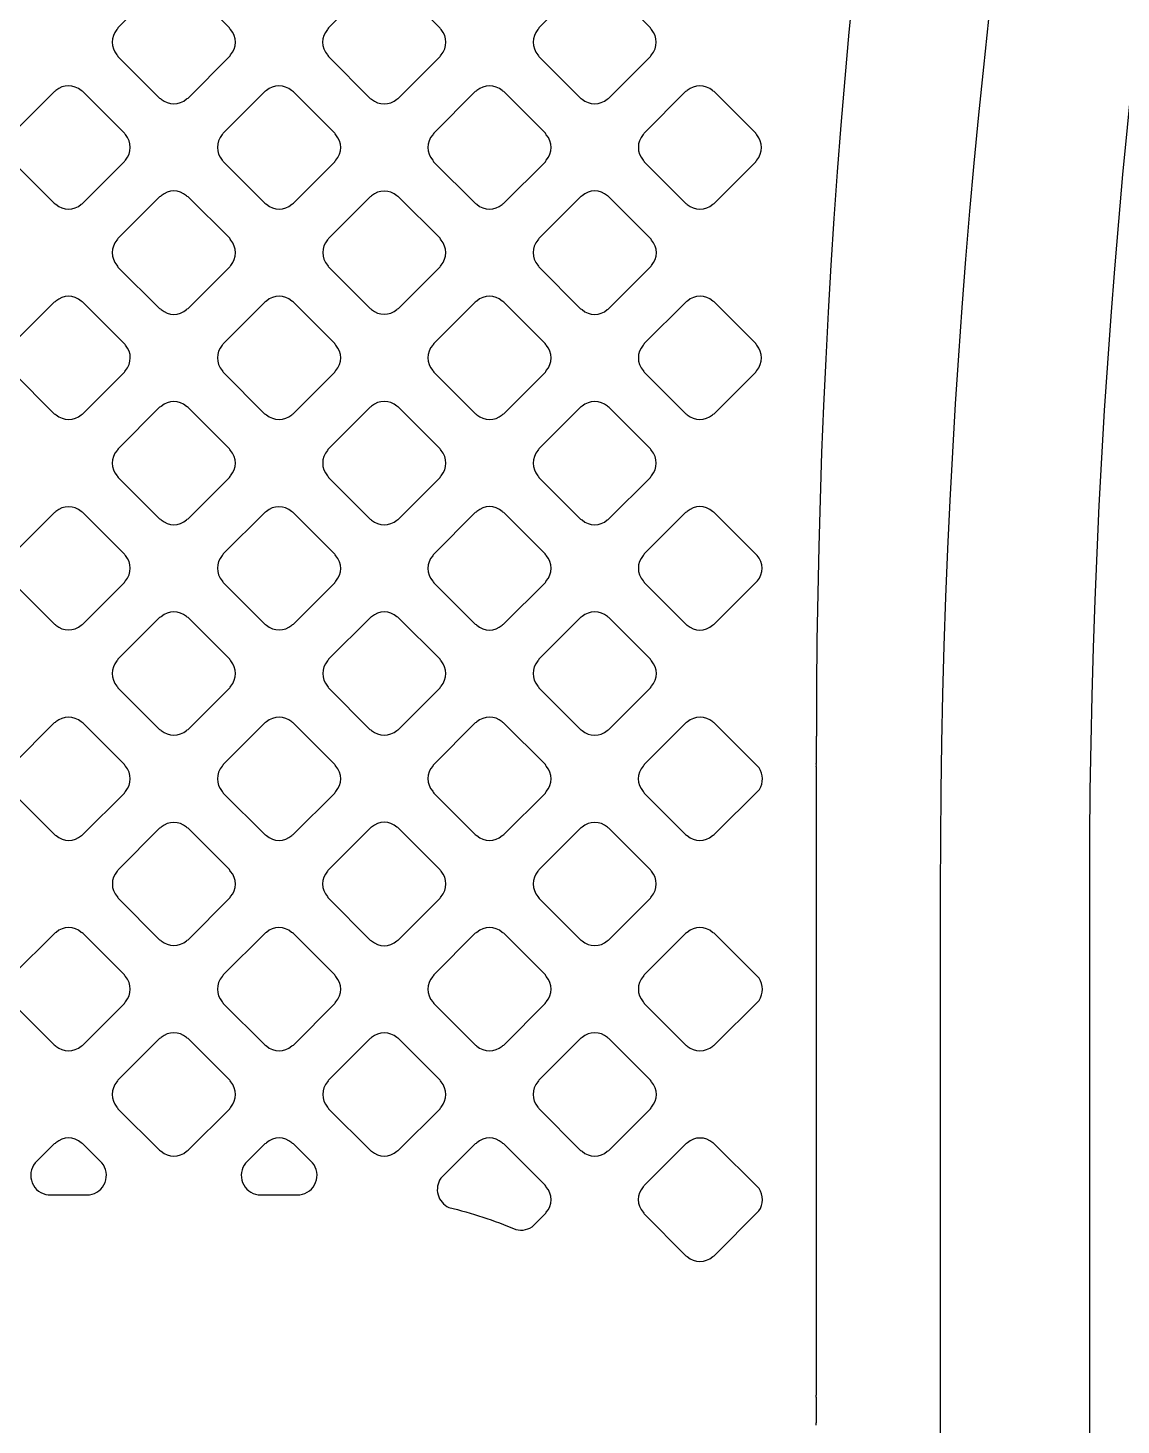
# Model space of a CAD drawing. Extents: x 3811 to 4077, y -444 to -307.
# Drawn here: x 3956.076 to 3957.196, y -390.507 to -389.076 of the extents above; entities that cross this region are included whole.
import ezdxf

# ---------------------------------------------------------------- set-up
doc = ezdxf.new("R2010")
doc.units = 0
doc.layers.add('gbr-dxf', color=7, linetype='Continuous')

msp = doc.modelspace()

# ---------------------------------------------------------------- linework, layer by layer
at = {"layer": 'gbr-dxf'}
msp.add_line((3956.8834, -390.4782), (3956.8834, -390.5045), dxfattribs=at)
at = {"layer": 'gbr-dxf', "linetype": 'Continuous'}
for points in [[(3960.455, -383.4083), (3959.4666, -384.3966), (3959.4663, -384.397, 0.198813), (3957.1633, -389.9545, -0.009943), (3957.1633, -389.9572), (3957.1633, -393.1825, -0.034985), (3957.1633, -393.1827, 0.107213), (3957.1654, -393.1909, -0.065073), (3957.1656, -393.1915, -0.123869), (3957.1762, -393.2336), (3957.1763, -393.2336), (3957.1763, -393.767), (3956.9985, -393.767), (3956.9985, -393.5033, -0.009209), (3956.9984, -393.5003), (3956.9984, -393.2336, -0.135021), (3957.0109, -393.1881), (3957.0109, -389.96, -0.009965), (3957.0109, -389.9572, -0.198905), (3959.3585, -384.2892), (3959.3589, -384.2889), (3960.3472, -383.3006)], [(3959.9891, -383.4787), (3959.5584, -383.9095), (3959.558, -383.9098), (3959.2689, -384.199), (3959.2321, -384.2358), (3959.232, -384.2358), (3959.1577, -384.3102), (3959.1576, -384.3102), (3959.1576, -384.3102, 0.198909), (3956.8837, -389.7997, -0.020503), (3956.8836, -389.8017), (3956.8836, -389.8291)], [(3956.8836, -389.8323), (3956.8836, -389.9106, -0.014505), (3956.8836, -389.9119), (3956.8834, -389.9562, -0.012135), (3956.8834, -389.9572), (3956.8834, -390.476)]]:
    msp.add_lwpolyline(points, format="xyb", dxfattribs=at)
for points in [[(3956.1674, -389.1033, -0.095883), (3956.1684, -389.1049), (3956.211, -389.1476, -0.099711), (3956.2127, -389.1486, 0.379299), (3956.2387, -389.1485, -0.096625), (3956.2403, -389.1476), (3956.2828, -389.1051, -0.096111), (3956.2837, -389.1035, 0.3795), (3956.2838, -389.0775, -0.10828), (3956.2827, -389.0756), (3956.2403, -389.0332, -0.104173), (3956.2385, -389.0322, 0.378611), (3956.2126, -389.0322, -0.095166), (3956.211, -389.0332), (3956.1684, -389.0758, -0.095602), (3956.1674, -389.0774, 0.378386)], [(3956.383, -389.1034, -0.095973), (3956.3839, -389.105), (3956.4268, -389.1479, -0.083134), (3956.4282, -389.1487, 0.37981), (3956.4541, -389.1487, -0.096625), (3956.4558, -389.1478), (3956.4984, -389.1051, -0.096111), (3956.4994, -389.1034, 0.379859), (3956.4994, -389.0775, -0.09253), (3956.4985, -389.0759), (3956.4557, -389.0331, -0.088334), (3956.4542, -389.0322, 0.379731), (3956.4282, -389.0322, -0.096458), (3956.4266, -389.0332), (3956.3839, -389.0758, -0.096627), (3956.383, -389.0774, 0.379682)], [(3956.5986, -389.1034, -0.107803), (3956.5996, -389.1052), (3956.6421, -389.1476, -0.095895), (3956.6437, -389.1486, 0.378952), (3956.6696, -389.1486, -0.09601), (3956.6713, -389.1477), (3956.7139, -389.1051, -0.096328), (3956.7148, -389.1034, 0.37947), (3956.7148, -389.0775, -0.096723), (3956.7138, -389.0758), (3956.6713, -389.0333, -0.092564), (3956.6697, -389.0323, 0.379731), (3956.6437, -389.0323, -0.096625), (3956.6421, -389.0333), (3956.5996, -389.0758, -0.096111), (3956.5986, -389.0774, 0.379308)], [(3956.0596, -389.2111, -0.095883), (3956.0606, -389.2128), (3956.1032, -389.2554, -0.099711), (3956.1049, -389.2564, 0.379299), (3956.1308, -389.2564, -0.096625), (3956.1325, -389.2554), (3956.1751, -389.2127, -0.096111), (3956.1761, -389.2111, 0.379357), (3956.1761, -389.1851, -0.092315), (3956.1752, -389.1836), (3956.1326, -389.141, -0.104677), (3956.1308, -389.14, 0.378784), (3956.1049, -389.1399, -0.095154), (3956.1033, -389.1409), (3956.0606, -389.1836, -0.095394), (3956.0596, -389.1852, 0.378386)], [(3956.2752, -389.2111, -0.096117), (3956.2762, -389.2127), (3956.3189, -389.2554, -0.099711), (3956.3206, -389.2564, 0.37889), (3956.3465, -389.2564, -0.096259), (3956.3481, -389.2554), (3956.3906, -389.2129, -0.096539), (3956.3916, -389.2113, 0.379249), (3956.3916, -389.1853, -0.108195), (3956.3905, -389.1834), (3956.3481, -389.1411, -0.10442), (3956.3463, -389.14, 0.379731), (3956.3204, -389.14, -0.096458), (3956.3187, -389.141), (3956.2762, -389.1835, -0.096627), (3956.2752, -389.1851, 0.379451)], [(3956.4908, -389.2112, -0.09601), (3956.4917, -389.2128), (3956.5345, -389.2556, -0.08335), (3956.5359, -389.2564, 0.378952), (3956.5618, -389.2565, -0.09601), (3956.5634, -389.2555), (3956.6062, -389.2128, -0.096227), (3956.6071, -389.2111, 0.37947), (3956.6071, -389.1852, -0.09253), (3956.6062, -389.1836), (3956.5635, -389.1409, -0.088207), (3956.562, -389.14, 0.379731), (3956.536, -389.14, -0.096625), (3956.5344, -389.141), (3956.4918, -389.1836, -0.096111), (3956.4908, -389.1852, 0.379308)], [(3956.7063, -389.1851, 0.37889), (3956.7063, -389.2111, -0.107475), (3956.7073, -389.2129), (3956.7499, -389.2555, -0.095895), (3956.7515, -389.2565, 0.379201), (3956.7775, -389.2564, -0.096625), (3956.7791, -389.2555), (3956.8217, -389.2129, -0.096111), (3956.8226, -389.2113, 0.379859), (3956.8226, -389.1853, -0.096458), (3956.8217, -389.1836), (3956.779, -389.141, -0.092623), (3956.7774, -389.14, 0.3795), (3956.7514, -389.14, -0.096259), (3956.7498, -389.141), (3956.7073, -389.1835, -0.095895)], [(3956.1674, -389.3189, -0.10047), (3956.1684, -389.3207), (3956.2109, -389.3631, -0.104311), (3956.2127, -389.3642, 0.379308), (3956.2387, -389.3642, -0.095968), (3956.2403, -389.3632), (3956.2829, -389.3206, -0.096328), (3956.2839, -389.319, 0.379), (3956.2839, -389.293, -0.104256), (3956.2829, -389.2912), (3956.2403, -389.2487, -0.10077), (3956.2386, -389.2477, 0.37947), (3956.2127, -389.2477, -0.096458), (3956.211, -389.2487), (3956.1684, -389.2913, -0.096627), (3956.1674, -389.293, 0.379682)], [(3956.3831, -389.3189, -0.100082), (3956.3841, -389.3206), (3956.4267, -389.3632, -0.087645), (3956.4282, -389.3641, 0.378731), (3956.4541, -389.3642, -0.09601), (3956.4557, -389.3632), (3956.4983, -389.3206, -0.096328), (3956.4993, -389.3189, 0.37947), (3956.4993, -389.293, -0.104765), (3956.4983, -389.2912), (3956.4559, -389.2488, -0.100824), (3956.4542, -389.2478, 0.379731), (3956.4282, -389.2478, -0.096475), (3956.4266, -389.2488), (3956.3841, -389.2913, -0.096627), (3956.3831, -389.2929, 0.379451)], [(3956.5985, -389.293, 0.37889), (3956.5985, -389.3189, -0.096265), (3956.5994, -389.3205), (3956.6423, -389.3634, -0.083168), (3956.6437, -389.3643, 0.379201), (3956.6696, -389.3643, -0.096625), (3956.6713, -389.3633), (3956.714, -389.3206, -0.096111), (3956.7149, -389.319, 0.379859), (3956.7149, -389.293, -0.09253), (3956.714, -389.2914), (3956.6712, -389.2486, -0.088202), (3956.6697, -389.2477, 0.3795), (3956.6437, -389.2477, -0.096259), (3956.6421, -389.2487), (3956.5994, -389.2913, -0.095895)], [(3956.0597, -389.4267, -0.100032), (3956.0607, -389.4284), (3956.1032, -389.4709, -0.103887), (3956.105, -389.4719, 0.379308), (3956.1309, -389.4719, -0.095968), (3956.1326, -389.4709), (3956.1752, -389.4284, -0.096328), (3956.1761, -389.4267, 0.379), (3956.1762, -389.4008, -0.08785), (3956.1752, -389.3993), (3956.1325, -389.3566, -0.10077), (3956.1308, -389.3556, 0.37947), (3956.1048, -389.3556, -0.096458), (3956.1032, -389.3566), (3956.0607, -389.399, -0.096627), (3956.0597, -389.4007, 0.379682)], [(3956.2752, -389.4008, 0.37889), (3956.2752, -389.4267, -0.100588), (3956.2762, -389.4285), (3956.3186, -389.4709, -0.103923), (3956.3204, -389.4719, 0.379201), (3956.3464, -389.4719, -0.096625), (3956.348, -389.4709), (3956.3906, -389.4283, -0.096111), (3956.3916, -389.4267, 0.379859), (3956.3916, -389.4007, -0.104293), (3956.3905, -389.3989), (3956.3482, -389.3566, -0.100519), (3956.3465, -389.3555, 0.3795), (3956.3205, -389.3555, -0.096259), (3956.3189, -389.3565), (3956.2762, -389.3992, -0.095895)], [(3956.4908, -389.4266, -0.100146), (3956.4918, -389.4283), (3956.5345, -389.471, -0.087416), (3956.536, -389.4719, 0.379451), (3956.5619, -389.472, -0.096259), (3956.5636, -389.471), (3956.6062, -389.4284, -0.095895), (3956.6071, -389.4268, 0.378827), (3956.6071, -389.4008, -0.104185), (3956.6061, -389.399), (3956.5636, -389.3565, -0.100465), (3956.5619, -389.3555, 0.37947), (3956.5359, -389.3555, -0.096625), (3956.5343, -389.3565), (3956.4918, -389.399, -0.096111), (3956.4908, -389.4006, 0.379682)], [(3956.7063, -389.4267, -0.095956), (3956.7073, -389.4284), (3956.75, -389.4711, -0.083134), (3956.7514, -389.4719, 0.37981), (3956.7773, -389.4719, -0.096625), (3956.779, -389.471), (3956.8217, -389.4283, -0.096111), (3956.8226, -389.4267, 0.379859), (3956.8226, -389.4007, -0.09253), (3956.8217, -389.3991), (3956.779, -389.3564, -0.088207), (3956.7775, -389.3555, 0.379731), (3956.7516, -389.3555, -0.096625), (3956.7499, -389.3565), (3956.7073, -389.3991, -0.096111), (3956.7063, -389.4008, 0.379682)], [(3956.1675, -389.5344, -0.103582), (3956.1685, -389.5362), (3956.2109, -389.5785, -0.107954), (3956.2127, -389.5796, 0.379422), (3956.2387, -389.5796, -0.096625), (3956.2403, -389.5786), (3956.2828, -389.5361, -0.096111), (3956.2837, -389.5345, 0.379859), (3956.2837, -389.5085, -0.100399), (3956.2827, -389.5068), (3956.2403, -389.4644, -0.096857), (3956.2386, -389.4634, 0.3795), (3956.2127, -389.4634, -0.096259), (3956.211, -389.4643), (3956.1685, -389.5069, -0.095895), (3956.1675, -389.5085, 0.378651)], [(3956.383, -389.5344, -0.103917), (3956.384, -389.5362), (3956.4266, -389.5788, -0.092126), (3956.4282, -389.5798, 0.37981), (3956.4541, -389.5798, -0.096458), (3956.4558, -389.5788), (3956.4984, -389.5361, -0.096627), (3956.4994, -389.5345, 0.379859), (3956.4994, -389.5085, -0.100902), (3956.4984, -389.5068), (3956.4558, -389.4642, -0.096627), (3956.4542, -389.4632, 0.379731), (3956.4282, -389.4632, -0.096625), (3956.4266, -389.4642), (3956.3839, -389.5068, -0.096111), (3956.383, -389.5085, 0.379682)], [(3956.5986, -389.5344, -0.100266), (3956.5996, -389.5361), (3956.6422, -389.5788, -0.08752), (3956.6437, -389.5797, 0.37889), (3956.6696, -389.5797, -0.096259), (3956.6713, -389.5787), (3956.7139, -389.5361, -0.096539), (3956.7148, -389.5345, 0.379249), (3956.7148, -389.5085, -0.104293), (3956.7138, -389.5067), (3956.6714, -389.4644, -0.100824), (3956.6697, -389.4633, 0.379731), (3956.6437, -389.4633, -0.096625), (3956.6421, -389.4643), (3956.5996, -389.5068, -0.096111), (3956.5986, -389.5085, 0.379451)], [(3956.0597, -389.6423, -0.087748), (3956.0606, -389.6438), (3956.1033, -389.6865, -0.092126), (3956.1049, -389.6874, 0.37981), (3956.1308, -389.6874, -0.096458), (3956.1325, -389.6864), (3956.1751, -389.6438, -0.096627), (3956.1761, -389.6421, 0.379859), (3956.1761, -389.6162, -0.084073), (3956.1752, -389.6147), (3956.1326, -389.5721, -0.096627), (3956.1309, -389.5711, 0.379731), (3956.1049, -389.5711, -0.096625), (3956.1033, -389.5721), (3956.0607, -389.6147, -0.096111), (3956.0597, -389.6163, 0.379682)], [(3956.2752, -389.6421, -0.103917), (3956.2763, -389.6439), (3956.3187, -389.6863, -0.108029), (3956.3205, -389.6874, 0.37981), (3956.3465, -389.6874, -0.096458), (3956.3482, -389.6864), (3956.3906, -389.644, -0.096627), (3956.3916, -389.6423, 0.379859), (3956.3916, -389.6164, -0.100902), (3956.3906, -389.6146), (3956.348, -389.572, -0.096627), (3956.3463, -389.5711, 0.379731), (3956.3204, -389.5711, -0.096625), (3956.3187, -389.572), (3956.2762, -389.6145, -0.096111), (3956.2752, -389.6162, 0.379682)], [(3956.4908, -389.6423, -0.104293), (3956.4918, -389.6441), (3956.5343, -389.6865, -0.092289), (3956.5359, -389.6875, 0.379308), (3956.5618, -389.6875, -0.095968), (3956.5634, -389.6865), (3956.6062, -389.6438, -0.096328), (3956.6071, -389.6422, 0.379), (3956.6071, -389.6162, -0.100402), (3956.6061, -389.6145), (3956.5636, -389.572, -0.096726), (3956.562, -389.571, 0.37947), (3956.536, -389.571, -0.096625), (3956.5344, -389.572), (3956.4918, -389.6146, -0.096111), (3956.4908, -389.6163, 0.379682)], [(3956.7063, -389.6162, 0.379422), (3956.7063, -389.6421, -0.099964), (3956.7073, -389.6438), (3956.75, -389.6866, -0.087638), (3956.7515, -389.6875, 0.379308), (3956.7774, -389.6875, -0.095968), (3956.7791, -389.6865), (3956.8234, -389.6422, 0.370541), (3956.823, -389.616), (3956.8229, -389.6158), (3956.7791, -389.572, -0.100294), (3956.7774, -389.571, 0.379313), (3956.7514, -389.571, -0.095968), (3956.7498, -389.572), (3956.7073, -389.6145, -0.096527)], [(3956.1674, -389.75, -0.092139), (3956.1684, -389.7515), (3956.2111, -389.7942, -0.096332), (3956.2127, -389.7952, 0.379308), (3956.2387, -389.7952, -0.095968), (3956.2403, -389.7943), (3956.2829, -389.7517, -0.096328), (3956.2839, -389.75, 0.37924), (3956.2839, -389.7241, -0.096614), (3956.2829, -389.7224), (3956.2402, -389.6797, -0.092413), (3956.2386, -389.6787, 0.379249), (3956.2127, -389.6788, -0.096458), (3956.211, -389.6797), (3956.1684, -389.7224, -0.096627), (3956.1674, -389.724, 0.379682)], [(3956.3831, -389.7499, -0.107999), (3956.3841, -389.7518), (3956.4265, -389.7942, -0.096332), (3956.4282, -389.7952, 0.37981), (3956.4541, -389.7952, -0.096625), (3956.4558, -389.7942), (3956.4983, -389.7516, -0.096111), (3956.4993, -389.75, 0.379859), (3956.4993, -389.724, -0.096953), (3956.4983, -389.7224), (3956.4558, -389.6798, -0.092959), (3956.4542, -389.6789, 0.379731), (3956.4282, -389.6789, -0.096625), (3956.4266, -389.6798), (3956.3841, -389.7223, -0.096111), (3956.3831, -389.724, 0.379682)], [(3956.5985, -389.724, 0.37889), (3956.5985, -389.7499, -0.103999), (3956.5995, -389.7517), (3956.6421, -389.7944, -0.091578), (3956.6437, -389.7953, 0.379201), (3956.6696, -389.7953, -0.096625), (3956.6713, -389.7943), (3956.714, -389.7516, -0.096111), (3956.7149, -389.75, 0.379859), (3956.7149, -389.724, -0.100399), (3956.7139, -389.7223), (3956.6713, -389.6797, -0.096627), (3956.6697, -389.6787, 0.3795), (3956.6437, -389.6787, -0.096614), (3956.6421, -389.6797), (3956.5994, -389.7224, -0.096539)], [(3956.0597, -389.8577, -0.091954), (3956.0606, -389.8593), (3956.1034, -389.902, -0.096128), (3956.105, -389.9029, 0.37981), (3956.131, -389.9029, -0.096458), (3956.1326, -389.902), (3956.1751, -389.8594, -0.096627), (3956.1761, -389.8578, 0.379859), (3956.1761, -389.8318, -0.096723), (3956.1751, -389.8302), (3956.1327, -389.7877, -0.108174), (3956.1308, -389.7866, 0.379731), (3956.1048, -389.7866, -0.096625), (3956.1032, -389.7876), (3956.0607, -389.8301, -0.096111), (3956.0597, -389.8317, 0.379682)], [(3956.2752, -389.8578, -0.091954), (3956.2762, -389.8594), (3956.3188, -389.9019, -0.096332), (3956.3204, -389.9029, 0.37981), (3956.3464, -389.9029, -0.096625), (3956.348, -389.9019), (3956.3906, -389.8594, -0.096111), (3956.3916, -389.8577, 0.379859), (3956.3916, -389.8318, -0.096458), (3956.3906, -389.8301), (3956.348, -389.7875, -0.092289), (3956.3465, -389.7866, 0.379731), (3956.3205, -389.7866, -0.096625), (3956.3188, -389.7876), (3956.2762, -389.8302, -0.096111), (3956.2752, -389.8318, 0.379682)], [(3956.4908, -389.8576, -0.107999), (3956.4918, -389.8595), (3956.5343, -389.902, -0.096128), (3956.536, -389.903, 0.379451), (3956.5619, -389.903, -0.096259), (3956.5636, -389.902), (3956.6062, -389.8594, -0.095895), (3956.6071, -389.8578, 0.378827), (3956.6071, -389.8319, -0.095968), (3956.6062, -389.8302), (3956.5634, -389.7875, -0.092624), (3956.5619, -389.7865, 0.37947), (3956.5359, -389.7866, -0.096625), (3956.5343, -389.7875), (3956.4918, -389.83, -0.096111), (3956.4908, -389.8317, 0.379682)], [(3956.7063, -389.8578, -0.103917), (3956.7073, -389.8596), (3956.7498, -389.902, -0.092072), (3956.7514, -389.903, 0.37981), (3956.7773, -389.903, -0.096625), (3956.779, -389.902), (3956.8253, -389.8557, 0.292081), (3956.8252, -389.8336), (3956.7792, -389.7875, -0.096627), (3956.7775, -389.7866, 0.379731), (3956.7516, -389.7866, -0.096625), (3956.7499, -389.7875), (3956.7073, -389.8302, -0.096111), (3956.7063, -389.8318, 0.379682)], [(3956.1676, -389.9655, -0.095956), (3956.1685, -389.9671), (3956.211, -390.0096, -0.10046), (3956.2127, -390.0106, 0.379308), (3956.2387, -390.0106, -0.095968), (3956.2403, -390.0097), (3956.2828, -389.9672, -0.096328), (3956.2838, -389.9655, 0.37924), (3956.2838, -389.9396, -0.10824), (3956.2827, -389.9377), (3956.2404, -389.8954, -0.104354), (3956.2386, -389.8944, 0.379249), (3956.2127, -389.8944, -0.096625), (3956.211, -389.8954), (3956.1685, -389.9379, -0.096111), (3956.1676, -389.9395, 0.379682)], [(3956.383, -389.9655, -0.095956), (3956.3839, -389.9671), (3956.4268, -390.0099, -0.08348), (3956.4282, -390.0108, 0.37981), (3956.4541, -390.0108, -0.096458), (3956.4558, -390.0098), (3956.4984, -389.9672, -0.096627), (3956.4994, -389.9655, 0.379859), (3956.4994, -389.9395, -0.092636), (3956.4985, -389.938), (3956.4557, -389.8952, -0.088207), (3956.4542, -389.8943, 0.379731), (3956.4282, -389.8943, -0.096625), (3956.4266, -389.8952), (3956.3839, -389.9379, -0.096111), (3956.383, -389.9395, 0.379682)], [(3956.5986, -389.9655, -0.107999), (3956.5997, -389.9673), (3956.642, -390.0097, -0.096332), (3956.6437, -390.0107, 0.37981), (3956.6696, -390.0107, -0.096625), (3956.6713, -390.0097), (3956.7138, -389.9672, -0.096111), (3956.7148, -389.9655, 0.379859), (3956.7148, -389.9395, -0.096458), (3956.7138, -389.9379), (3956.6713, -389.8953, -0.092289), (3956.6697, -389.8944, 0.379731), (3956.6437, -389.8944, -0.096625), (3956.6421, -389.8954), (3956.5996, -389.9379, -0.096111), (3956.5986, -389.9395, 0.379682)], [(3956.0597, -390.0474, 0.379422), (3956.0597, -390.0733, -0.096625), (3956.0607, -390.075), (3956.1031, -390.1174, -0.100151), (3956.1049, -390.1185, 0.37981), (3956.1308, -390.1185, -0.096458), (3956.1325, -390.1175), (3956.1751, -390.0748, -0.096627), (3956.1761, -390.0732, 0.379357), (3956.1761, -390.0472, -0.092052), (3956.1752, -390.0457), (3956.1327, -390.0031, -0.103973), (3956.1309, -390.0021, 0.379), (3956.105, -390.0021, -0.09601), (3956.1033, -390.0031), (3956.0607, -390.0457, -0.096328)], [(3956.2752, -390.0472, 0.379201), (3956.2752, -390.0732, -0.095956), (3956.2762, -390.0748), (3956.3188, -390.1174, -0.100151), (3956.3205, -390.1184, 0.379451), (3956.3465, -390.1184, -0.096259), (3956.3481, -390.1175), (3956.3906, -390.075, -0.096539), (3956.3916, -390.0733, 0.379249), (3956.3916, -390.0474, -0.108195), (3956.3905, -390.0455), (3956.3481, -390.0031, -0.10442), (3956.3463, -390.0021, 0.3795), (3956.3204, -390.0021, -0.096259), (3956.3187, -390.0031), (3956.2762, -390.0456, -0.096539)], [(3956.4908, -390.0473, 0.379422), (3956.4908, -390.0733, -0.096625), (3956.4918, -390.0749), (3956.5345, -390.1176, -0.083651), (3956.5359, -390.1185, 0.37981), (3956.5618, -390.1185, -0.096458), (3956.5635, -390.1175), (3956.6061, -390.0749, -0.096627), (3956.6071, -390.0732, 0.379357), (3956.6071, -390.0473, -0.092621), (3956.6062, -390.0457), (3956.5635, -390.003, -0.088003), (3956.562, -390.0021, 0.379), (3956.5361, -390.0021, -0.09601), (3956.5344, -390.003), (3956.4918, -390.0457, -0.096328)], [(3956.7063, -390.0731, -0.107475), (3956.7073, -390.075), (3956.7499, -390.1176, -0.095895), (3956.7515, -390.1185, 0.379201), (3956.7775, -390.1185, -0.096625), (3956.7791, -390.1175), (3956.825, -390.0717, 0.303174), (3956.825, -390.049), (3956.7789, -390.003, -0.091578), (3956.7774, -390.0021, 0.379347), (3956.7514, -390.0021, -0.096625), (3956.7498, -390.0031), (3956.7073, -390.0455, -0.096111), (3956.7063, -390.0472, 0.379451)], [(3956.1674, -390.181, -0.10047), (3956.1684, -390.1827), (3956.2109, -390.2252, -0.104264), (3956.2127, -390.2263, 0.379308), (3956.2387, -390.2263, -0.095968), (3956.2403, -390.2253), (3956.2829, -390.1827, -0.096328), (3956.2839, -390.181, 0.37924), (3956.2839, -390.1551, -0.104371), (3956.2829, -390.1533), (3956.2403, -390.1108, -0.100299), (3956.2386, -390.1098, 0.379249), (3956.2127, -390.1098, -0.096458), (3956.211, -390.1108), (3956.1684, -390.1534, -0.096627), (3956.1674, -390.155, 0.379682)], [(3956.3831, -390.181, -0.099964), (3956.3841, -390.1827), (3956.4267, -390.2253, -0.087638), (3956.4282, -390.2262, 0.37981), (3956.4541, -390.2262, -0.096625), (3956.4558, -390.2252), (3956.4983, -390.1827, -0.096111), (3956.4993, -390.181, 0.379859), (3956.4993, -390.1551, -0.104293), (3956.4983, -390.1533), (3956.4559, -390.1109, -0.100824), (3956.4542, -390.1099, 0.379731), (3956.4282, -390.1099, -0.096625), (3956.4266, -390.1109), (3956.3841, -390.1534, -0.096111), (3956.3831, -390.155, 0.379682)], [(3956.5985, -390.181, -0.096625), (3956.5995, -390.1826), (3956.6423, -390.2254, -0.083134), (3956.6437, -390.2263, 0.37981), (3956.6696, -390.2263, -0.096625), (3956.6713, -390.2254), (3956.714, -390.1827, -0.096111), (3956.7149, -390.181, 0.379859), (3956.7149, -390.1551, -0.09253), (3956.714, -390.1535), (3956.6712, -390.1107, -0.088334), (3956.6697, -390.1098, 0.379731), (3956.6437, -390.1098, -0.096458), (3956.6421, -390.1108), (3956.5995, -390.1534, -0.096627), (3956.5985, -390.155, 0.379682)], [(3956.0836, -390.2382, 0.594627), (3956.0971, -390.2709), (3956.1392, -390.2709, 0.58996), (3956.1519, -390.238), (3956.1325, -390.2186, -0.096627), (3956.1308, -390.2176, 0.379731), (3956.1048, -390.2176, -0.096625), (3956.1032, -390.2186)], [(3956.2992, -390.2383, 0.584248), (3956.312, -390.2709), (3956.3547, -390.2709, 0.592814), (3956.3676, -390.238), (3956.3481, -390.2186, -0.096558), (3956.3465, -390.2176, 0.379778), (3956.3205, -390.2176, -0.096625), (3956.3189, -390.2186)], [(3956.499, -390.2539, 0.463205), (3956.5073, -390.2838, -0.039582), (3956.5759, -390.3063, 0.253943), (3956.5945, -390.3021), (3956.6061, -390.2905, -0.096423), (3956.6071, -390.2888, 0.379135), (3956.6071, -390.2629, -0.104256), (3956.6061, -390.2611), (3956.5636, -390.2186, -0.100442), (3956.5619, -390.2176, 0.37947), (3956.5359, -390.2176, -0.096625), (3956.5343, -390.2186)], [(3956.7063, -390.2888, -0.095956), (3956.7073, -390.2905), (3956.7501, -390.3333, -0.083134), (3956.7515, -390.3342, 0.37981), (3956.7775, -390.3342, -0.096625), (3956.7791, -390.3332), (3956.8249, -390.2874, 0.308047), (3956.825, -390.2645), (3956.779, -390.2185, -0.088207), (3956.7775, -390.2176, 0.379731), (3956.7516, -390.2176, -0.096625), (3956.7499, -390.2186), (3956.7073, -390.2612, -0.096111), (3956.7063, -390.2628, 0.379682)]]:
    msp.add_lwpolyline(points, format="xyb", close=True, dxfattribs=at)
at = {"layer": 'gbr-dxf'}
for centre, start, end in [((3956.8583, -389.8307), 356.4279, 3.5721), ((3956.858, -390.4771), 357.4953, 2.5047), ((3956.858, -390.5056), 357.4953, 2.5047)]:
    msp.add_arc(centre, 0.0254, start, end, dxfattribs=at)

doc.saveas('drawing.dxf')
